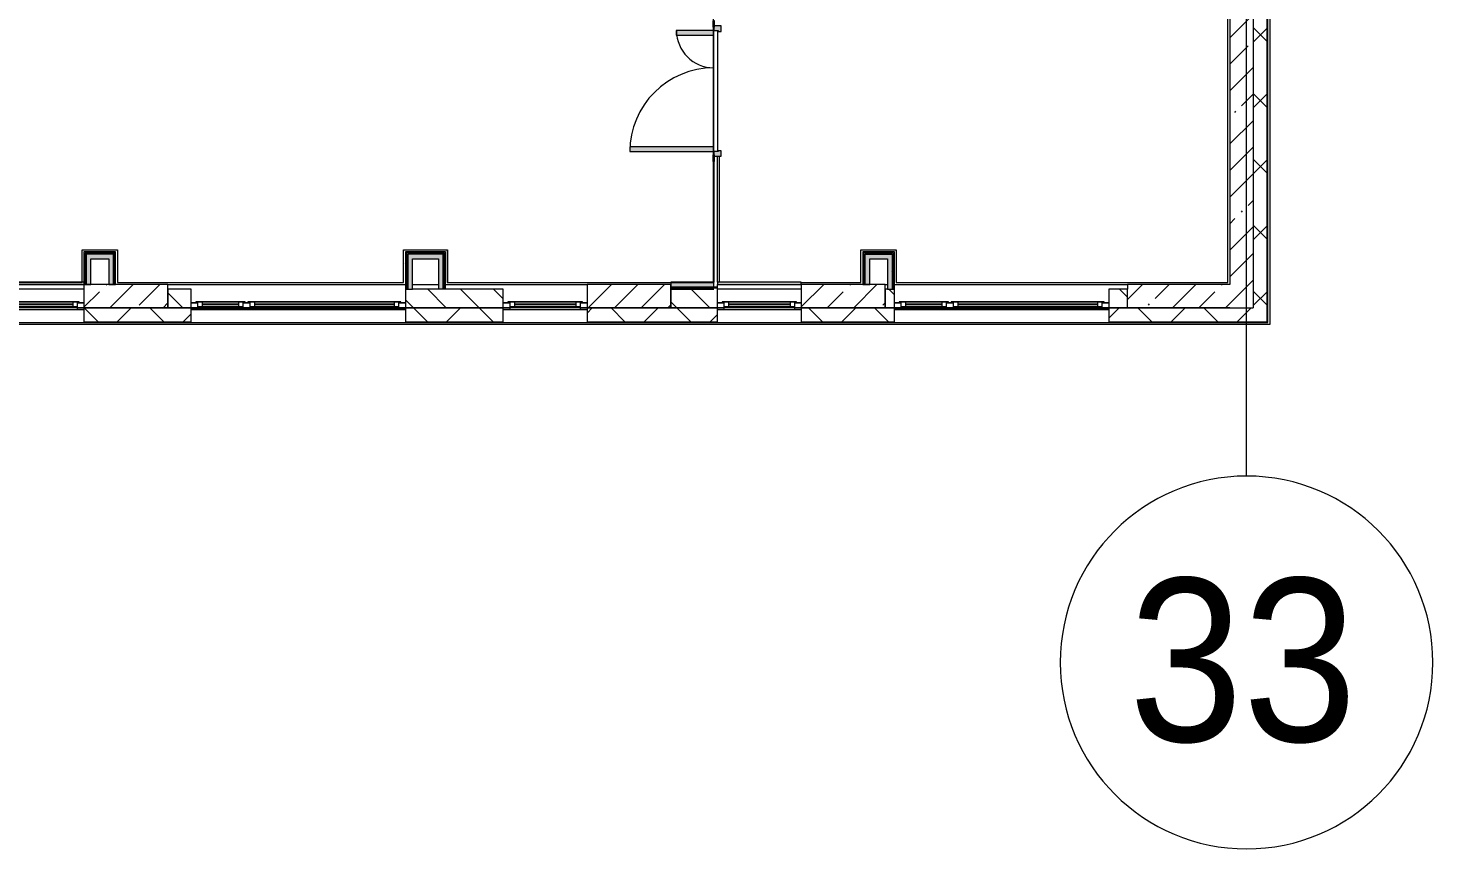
# Model space of a CAD drawing. Header units: millimetres. Extents: x -4029 to 232974, y -8553 to 104777.
# Drawn here: x 183016 to 198096, y -5906 to 2900 of the extents above; entities that cross this region are included whole.
import ezdxf

# ---------------------------------------------------------------- set-up
doc = ezdxf.new("R2010")
doc.units = ezdxf.units.MM
for name, color, linetype, lineweight in [('A-AREA-BNDY-1', 7, 'Continuous', 5), ('A-GLAZ-1', 7, 'Continuous', 5), ('A-WALL', 7, 'Continuous', 9), ('A-WALL-4', 7, 'Continuous', 5), ('I-WALL-6', 7, 'Continuous', 5), ('S-COLS-2', 7, 'Continuous', 5), ('Оси', 7, 'Continuous', 9), ('Оси-1', 7, 'Continuous', 20)]:
    doc.layers.add(name, color=color, linetype=linetype, lineweight=lineweight)
for name, color, linetype, lineweight, true_color in [('A-DOOR-3', 7, 'Continuous', 5, 0xaaaaaa), ('A-DOOR-4', 7, 'Continuous', 5, 0xe2e2e2), ('A-DOOR-FRAM-3', 7, 'Continuous', 5, 0xe2e2e2), ('A-DOOR-FRAM-4', 7, 'Continuous', 5, 0xaaaaaa), ('A-FLOR-2', 7, 'Continuous', 5, 0xaaaaaa), ('I-WALL-4', 7, 'Continuous', 5, 0xe7e7e7), ('I-WALL-5', 7, 'Continuous', 9, 0xe7e7e7)]:
    doc.layers.add(name, color=color, linetype=linetype, lineweight=lineweight, true_color=true_color)
doc.styles.add('Arial_1', font='arial.ttf', dxfattribs={"width": 0.9, "height": 1750})
pattern_1 = [(45, (71086.4, 0), (-353.5534, 353.5534), []), (135, (71086.4, 0), (-353.5534, -353.5534), [])]
pattern_2 = [(45, (71086.4, 0), (-285.1231, 285.1231), []), (45, (71371.53, 0), (-285.1231, 285.1231), [504.031, -100.806, 16.764, -84.042])]
pattern_3 = [(45, (71086.4, 0), (-530.33, 530.33), []), (135, (71086.4, 0), (-530.33, -530.33), [])]

# ---------------------------------------------------------------- blocks, each defined once
blk = doc.blocks.new('120_Окно_СКБ_2Ст_Фрамуга сверху - 120_Окно_СКБ_2Ст_2300х2500_h_ ДОО-19727959-1_2_1_птичка')
at = {"layer": 'A-GLAZ-1'}
for p, q in [((-1150, -127), (-1150, -57)), ((-1150, -57), (-1080, -57)), ((1150, -57), (-1150, -57)), ((-1080, -127), (-1150, -127)), ((-1150, -127), (-1100, -127)), ((-1080, -127), (-1100, -127)), ((-1100, -127), (-1100, -137)), ((-1100, -137), (540, -137)), ((540, -137), (-1100, -137)), ((-1080, -57), (-1080, -127)), ((-1080, -57), (1080, -57)), ((520, -87), (-1080, -87)), ((-1080, -87), (-1080, -127)), ((-1030, -137), (-1030, -87)), ((-1030, -107), (470, -107)), ((470, -117), (-1030, -117)), ((470, -137), (470, -87)), ((520, -127), (520, -57)), ((520, -57), (590, -57)), ((520, -127), (520, -87)), ((590, -127), (520, -127)), ((540, -127), (520, -127)), ((540, -127), (570, -127)), ((540, -127), (570, -127)), ((540, -137), (540, -127)), ((590, -127), (570, -127)), ((570, -127), (570, -137)), ((570, -137), (1100, -137)), ((1100, -137), (570, -137)), ((590, -57), (590, -127)), ((1080, -87), (590, -87)), ((590, -87), (590, -127)), ((640, -137), (640, -87)), ((640, -107), (1030, -107)), ((1030, -117), (640, -117)), ((1030, -137), (1030, -87)), ((1080, -127), (1080, -57)), ((1080, -57), (1150, -57)), ((1080, -127), (1080, -87)), ((1150, -127), (1080, -127)), ((1100, -127), (1080, -127)), ((1100, -127), (1150, -127)), ((1100, -137), (1100, -127)), ((1150, -57), (1150, -127))]:
    blk.add_line(p, q, dxfattribs=at)
blk = doc.blocks.new('120_Окно_СКБ_1Ст - 120_Окно_СКБ_1Ст 900х2500_h_ с форточкой-22876038-1_2_1_птичка')
at = {"layer": 'A-GLAZ-1'}
for p, q in [((-450, -127), (-450, -57)), ((-450, -57), (-380, -57)), ((450, -57), (-450, -57)), ((-380, -127), (-450, -127)), ((-450, -127), (-400, -127)), ((-380, -127), (-400, -127)), ((-400, -127), (-400, -137)), ((-400, -137), (400, -137)), ((400, -137), (-400, -137)), ((-380, -57), (-380, -127)), ((380, -87), (-380, -87)), ((-380, -87), (-380, -127)), ((-330, -137), (-330, -87)), ((-330, -107), (330, -107)), ((330, -117), (-330, -117)), ((330, -137), (330, -87)), ((380, -127), (380, -57)), ((380, -57), (450, -57)), ((380, -127), (380, -87)), ((450, -127), (380, -127)), ((400, -127), (380, -127)), ((400, -127), (450, -127)), ((400, -137), (400, -127)), ((450, -57), (450, -127))]:
    blk.add_line(p, q, dxfattribs=at)
blk = doc.blocks.new('110_Дверь_СКБ_2Ст - Д-5_п__в составе перегородки _не входит в спец__-32680960-1_2_1_птичка')
at = {"layer": 'A-DOOR-4'}
for points in [[(-638, 901), (-638, 0), (-588, 0), (-588, 901)], [(612, 40), (612, 0), (662, 0), (662, 401), (612, 401)]]:
    blk.add_hatch(color=256, dxfattribs=at).paths.add_polyline_path(points)
h = blk.add_hatch(color=256, dxfattribs=at)
h.paths.add_polyline_path([(-688, 0), (-688, -79), (-628, -79), (-628, -49), (-638, -49), (-638, 0)])
h.paths.add_polyline_path([(652, -49), (652, -79), (712, -79), (712, 0), (662, 0), (662, -49)])
at = {"layer": 'A-DOOR-FRAM-3'}
for points in [[(-743, 0), (-673, 0), (-673, 8), (-743, 3)], [(697, 0), (767, 0), (767, 8), (697, 8)], [(-743, -9), (-688, -9), (-688, -1), (-743, -1)], [(712, -9), (767, -9), (767, -1), (712, -1)]]:
    blk.add_hatch(color=256, dxfattribs=at).paths.add_polyline_path(points)
at = {"layer": 'A-DOOR-3'}
for p, q in [((-638, 901), (-638, 0)), ((-588, 901), (-638, 901)), ((-588, 0), (-588, 901)), ((662, 401), (612, 401)), ((612, 401), (612, 0)), ((662, 0), (662, 401)), ((-638, 0), (-588, 0)), ((612, 0), (662, 0))]:
    blk.add_line(p, q, dxfattribs=at)
for centre, radius, start, end in [((-638, 0), 900, 0, 90), ((662, 0), 400, 90, 180)]:
    blk.add_arc(centre, radius, start, end, dxfattribs=at)
at = {"layer": 'A-DOOR-FRAM-4'}
for p, q in [((-673, 8), (-743, 8)), ((-743, 8), (-743, 0)), ((-743, 0), (-673, 0)), ((-638, 0), (-688, 0)), ((-688, 0), (-688, -79)), ((-673, 0), (-688, 0)), ((-688, 0), (-688, -1)), ((-673, 0), (-673, 8)), ((-673, -1), (-673, 0)), ((-638, -49), (-638, 0)), ((662, 0), (662, -49)), ((712, 0), (662, 0)), ((767, 8), (697, 8)), ((697, 8), (697, 0)), ((712, 0), (697, 0)), ((697, 0), (697, -1)), ((697, 0), (767, 0)), ((712, -79), (712, 0)), ((712, -1), (712, 0)), ((767, 0), (767, 8)), ((-673, -1), (-743, -1)), ((-743, -1), (-743, -9)), ((-743, -9), (-673, -9)), ((-688, -79), (-628, -79)), ((-688, -1), (-673, -1)), ((-673, -9), (-673, -1)), ((-628, -49), (-638, -49)), ((-628, -79), (-628, -49)), ((662, -49), (652, -49)), ((652, -49), (652, -79)), ((652, -79), (712, -79)), ((697, -1), (712, -1)), ((767, -1), (697, -1)), ((697, -1), (697, -9)), ((697, -9), (767, -9)), ((767, -9), (767, -1))]:
    blk.add_line(p, q, dxfattribs=at)
blk = doc.blocks.new('Ось сетки - D8-29747960-1_2_1_птичка')
at = {"layer": 'Оси-1'}
for start, end in [(360, 180), (180, 360)]:
    blk.add_arc((0, 0), 4, start, end, dxfattribs=at)

msp = doc.modelspace()

# ---------------------------------------------------------------- hatches: boundary and pattern name
at = {"layer": 'A-WALL-4'}
h = msp.add_hatch(dxfattribs=at)
h.set_pattern_fill('FP_135', color=256, style=0, pattern_type=2)
h.set_pattern_definition(pattern_1)
h.paths.add_polyline_path([(196316.4063, -250), (196316.4063, 7700.0442), (196166.4063, 7700.0442), (196166.4063, -250), (196276.4063, -250)])
h.paths.add_polyline_path([(196314.7586, 8900.0442), (196316.4063, 8900.0442), (196316.4063, 10820.0001), (196166.4063, 10820.0001), (196166.4063, 8900.0442), (196276.4063, 8900.0442)])
h.paths.add_polyline_path([(196316.4063, 13120.0001), (196316.4063, 13670.0001), (196166.4063, 13670.0001), (196166.4063, 13120.0001), (196276.4063, 13120.0001)])
h.paths.add_polyline_path([(196316.4063, 15220.0001), (196316.4063, 21550), (196166.4063, 21550), (196166.4063, 15220.0001), (196276.4063, 15220.0001)])
h = msp.add_hatch(dxfattribs=at)
h.set_pattern_fill('FP_117', color=256, style=0, pattern_type=2)
h.set_pattern_definition([(135, (71086.4, 0), (-176.7767, -176.7767), [])])
h.paths.add_polyline_path([(194816.4063, -100), (194816.4063, 100), (194616.4063, 100), (194616.4063, -100)])
h.paths.add_polyline_path([(163016.4063, -100), (163816.4063, -100), (163816.4063, 100), (163016.4063, 100), (163016.4063, -68.3989)])
h.paths.add_polyline_path([(165866.4063, -100), (165866.4063, 100), (165616.4063, 100), (165616.4063, -100)])
h.paths.add_polyline_path([(168191.4063, -100), (169191.4063, -100), (169191.4063, 100), (168191.4063, 100)])
h.paths.add_polyline_path([(192216.4063, -100), (192316.4063, -100), (192316.4063, 100), (192216.4063, 100), (192216.4063, -10.9589)])
h.paths.add_polyline_path([(171916.4063, -100), (172816.4063, -100), (172816.4063, 100), (171916.4063, 100), (171916.4063, 82.1862)])
h.paths.add_polyline_path([(173966.4062, -100), (173966.4062, 100), (173716.4063, 100), (173716.4063, -100)])
h.paths.add_polyline_path([(176266.4062, -100), (177316.4063, -100), (177316.4063, 100), (176266.4062, 100), (176266.4062, -27.8846)])
h.paths.add_polyline_path([(180756.4062, -100), (180916.4062, -100), (180916.4062, 100), (180566.4063, 100), (180566.4063, -100), (180741.4062, -100)])
h.paths.add_polyline_path([(190416.4063, -100), (190416.4063, 100), (189916.4063, 100), (189916.4063, -100), (190232.0498, -100)])
h.paths.add_polyline_path([(181816.4062, -100), (182716.4062, -100), (182716.4062, 100), (181816.4062, 100), (181816.4062, -55.036)])
h.paths.add_polyline_path([(187610.155, -100), (188116.4063, -100), (188116.4063, 100), (187066.4063, 100), (187066.4063, -100)])
h.paths.add_polyline_path([(184516.4062, -100), (184766.4063, -100), (184766.4063, 100), (184516.4062, 100), (184516.4062, 42.0863)])
h = msp.add_hatch(dxfattribs=at)
h.set_pattern_fill('FP_135', color=256, style=0, pattern_type=2)
h.set_pattern_definition(pattern_1)
h.paths.add_polyline_path([(160296.4063, -250), (162116.4063, -250), (162116.4063, -100), (160296.4063, -100)])
h.paths.add_polyline_path([(191805.1867, -250), (192316.4063, -250), (192316.4063, -100), (191316.4063, -100), (191316.4063, -250)])
h.paths.add_polyline_path([(194616.4063, -250), (196166.4063, -250), (196166.4063, -100), (194616.4063, -100), (194616.4063, -210)])
h.paths.add_polyline_path([(181816.4062, -250), (182716.4062, -250), (182716.4062, -100), (181816.4062, -100), (181816.4062, -210)])
h.paths.add_polyline_path([(179116.4062, -250), (179116.4062, -100), (178216.4063, -100), (178216.4063, -250), (178436.4063, -250)])
h.paths.add_polyline_path([(180916.4062, -250), (180916.4062, -100), (180566.4063, -100), (180566.4063, -250), (180793.2284, -250)])
h.paths.add_polyline_path([(187610.155, -250), (188116.4063, -250), (188116.4063, -100), (187066.4063, -100), (187066.4063, -250)])
h.paths.add_polyline_path([(183616.4062, -250), (184766.4063, -250), (184766.4063, -100), (183616.4062, -100), (183616.4062, -210)])
h.paths.add_polyline_path([(189707.6708, -250), (190416.4063, -250), (190416.4063, -100), (189016.4063, -100), (189016.4063, -250)])
h.paths.add_polyline_path([(165866.4063, -250), (165866.4063, -100), (164716.4063, -100), (164716.4063, -250)])
h.paths.add_polyline_path([(170830.028, -250), (171016.4063, -250), (171016.4063, -100), (170116.4063, -100), (170116.4063, -250)])
h.paths.add_polyline_path([(173966.4062, -250), (173966.4062, -100), (171916.4063, -100), (171916.4063, -250), (172927.5438, -250)])
h.paths.add_polyline_path([(168166.4063, -250), (169216.4063, -250), (169216.4063, -100), (168166.4063, -100), (168166.4063, -210)])
h.paths.add_polyline_path([(176266.4062, -250), (177316.4063, -250), (177316.4063, -100), (176266.4062, -100), (176266.4062, -210)])
h.paths.add_polyline_path([(163016.4063, -250), (163816.4063, -250), (163816.4063, -100), (163016.4063, -100), (163016.4063, -210)])
at = {"layer": 'I-WALL-4'}
for points in [[(183691.4062, 150), (183691.4062, 475), (183641.4062, 475), (183641.4062, 150)], [(183691.4062, 425), (183931.4062, 425), (183931.4062, 475), (183691.4062, 475)], [(187091.4063, 100), (187141.4063, 100), (187141.4063, 475), (187091.4063, 475), (187091.4063, 134.7122)], [(187471.4063, 425), (187471.4063, 475), (187141.4063, 475), (187141.4063, 425), (187421.4063, 425)], [(183881.4062, 150), (183931.4062, 150), (183931.4062, 425), (183881.4062, 425), (183881.4062, 175)], [(187471.4063, 100), (187471.4063, 425), (187421.4063, 425), (187421.4063, 100)]]:
    msp.add_hatch(color=256, dxfattribs=at).paths.add_polyline_path(points)
at = {"layer": 'I-WALL-5'}
for points in [[(192001.4063, 425), (192241.4063, 425), (192241.4063, 475), (192001.4063, 475)], [(192241.4063, 100), (192291.4063, 100), (192291.4063, 475), (192241.4063, 475), (192241.4063, 129.2614)], [(192001.4063, 150), (192051.4063, 150), (192051.4063, 425), (192001.4063, 425), (192001.4063, 248.1309)], [(181816.4062, 125), (182716.4062, 127.0408), (182716.4062, 150), (183616.4062, 150), (183616.4062, 175), (180836.4062, 170), (180836.4062, 125), (180916.4062, 125), (180916.4062, 150), (181816.4062, 150)]]:
    msp.add_hatch(color=256, dxfattribs=at).paths.add_polyline_path(points)
h = msp.add_hatch(color=256, dxfattribs=at)
h.paths.add_polyline_path([(190376.4063, 125), (190376.4063, 175), (189916.4063, 170), (189916.4063, 125), (190232.0498, 125)])
h.paths.add_polyline_path([(191316.4063, 150), (191316.4063, 175), (190416.4063, 170), (190416.4063, 150), (190756.4288, 150)])
at = {"layer": 'I-WALL-6'}
h = msp.add_hatch(dxfattribs=at)
h.set_pattern_fill('FP_116', color=256, style=0, pattern_type=2)
h.set_pattern_definition(pattern_2)
h.paths.add_polyline_path([(196000.2185, -100), (196166.4063, -100), (196166.4063, 7700.0442), (195916.4063, 7700.0442), (195916.4063, -100)])
h = msp.add_hatch(dxfattribs=at)
h.set_pattern_fill('FP_213', color=256, style=0, pattern_type=2)
h.set_pattern_definition(pattern_3)
h.paths.add_polyline_path([(183931.4062, 150), (183943.9062, 150), (183941.6335, 475), (183931.4062, 475), (183931.4062, 175)])
h = msp.add_hatch(dxfattribs=at)
h.set_pattern_fill('FP_213', color=256, style=0, pattern_type=2)
h.set_pattern_definition(pattern_3)
h.paths.add_polyline_path([(183956.4062, 150), (183956.4062, 487.5), (183943.9062, 487.5), (183943.9062, 150)])
h = msp.add_hatch(dxfattribs=at)
h.set_pattern_fill('FP_213', color=256, style=0, pattern_type=2)
h.set_pattern_definition(pattern_3)
h.paths.add_polyline_path([(187078.9063, 100), (187078.9063, 500), (187066.4063, 500), (187066.4063, 100)])
h = msp.add_hatch(dxfattribs=at)
h.set_pattern_fill('FP_213', color=256, style=0, pattern_type=2)
h.set_pattern_definition(pattern_3)
h.paths.add_polyline_path([(187091.4063, 487.5), (187496.4063, 487.5), (187496.4063, 500), (187078.9063, 500), (187078.9063, 487.5)])
h = msp.add_hatch(dxfattribs=at)
h.set_pattern_fill('FP_213', color=256, style=0, pattern_type=2)
h.set_pattern_definition(pattern_3)
h.paths.add_polyline_path([(187091.4063, 100), (187091.4063, 487.5), (187078.9063, 487.5), (187078.9063, 100)])
h = msp.add_hatch(dxfattribs=at)
h.set_pattern_fill('FP_213', color=256, style=0, pattern_type=2)
h.set_pattern_definition(pattern_3)
h.paths.add_polyline_path([(187483.9063, 475), (187483.9063, 487.5), (187091.4063, 487.5), (187091.4063, 475), (187471.4063, 475)])
h = msp.add_hatch(dxfattribs=at)
h.set_pattern_fill('FP_213', color=256, style=0, pattern_type=2)
h.set_pattern_definition(pattern_3)
h.paths.add_polyline_path([(187471.4063, 100), (187483.9063, 100), (187483.9063, 475), (187471.4063, 475), (187471.4063, 148.3813)])
h = msp.add_hatch(dxfattribs=at)
h.set_pattern_fill('FP_213', color=256, style=0, pattern_type=2)
h.set_pattern_definition(pattern_3)
h.paths.add_polyline_path([(187483.9063, 100), (187496.4063, 100), (187496.4063, 487.5), (187483.9063, 487.5), (187483.9063, 148.8309)])
h = msp.add_hatch(dxfattribs=at)
h.set_pattern_fill('FP_213', color=256, style=0, pattern_type=2)
h.set_pattern_definition(pattern_3)
h.paths.add_polyline_path([(192291.4063, 100), (192303.9063, 100), (192303.9063, 487.5), (192291.4063, 487.5), (192291.4063, 128.6932)])
h = msp.add_hatch(dxfattribs=at)
h.set_pattern_fill('FP_213', color=256, style=0, pattern_type=2)
h.set_pattern_definition(pattern_3)
h.paths.add_polyline_path([(192316.4063, 100), (192316.4063, 500), (192303.9063, 500), (192303.9063, 100)])
h = msp.add_hatch(dxfattribs=at)
h.set_pattern_fill('FP_213', color=256, style=0, pattern_type=2)
h.set_pattern_definition(pattern_3)
h.paths.add_polyline_path([(190376.4063, 112.5), (190416.4063, 112.5), (190416.4063, 125), (189916.4063, 125), (189916.4063, 112.5), (190373.9063, 112.5)])
h = msp.add_hatch(dxfattribs=at)
h.set_pattern_fill('FP_213', color=256, style=0, pattern_type=2)
h.set_pattern_definition(pattern_3)
h.paths.add_polyline_path([(190376.4063, 100), (190416.4063, 100), (190416.4063, 112.5), (189916.4063, 112.5), (189916.4063, 100), (190232.0498, 100)])
h = msp.add_hatch(dxfattribs=at)
h.set_pattern_fill('FP_116', color=256, style=0, pattern_type=2)
h.set_pattern_definition(pattern_2)
h.paths.add_polyline_path([(195916.4063, -100), (195916.4063, 150), (194816.4063, 150), (194816.4063, -100), (195908.1282, -100)])
at = {"layer": 'S-COLS-2'}
h = msp.add_hatch(dxfattribs=at)
h.set_pattern_fill('FP_116', color=256, style=0, pattern_type=2)
h.set_pattern_definition(pattern_2)
h.paths.add_polyline_path([(184516.4062, -100), (184516.4062, 150), (183616.4062, 150), (183616.4062, -100), (184463.8812, -100)])
h = msp.add_hatch(dxfattribs=at)
h.set_pattern_fill('FP_116', color=256, style=0, pattern_type=2)
h.set_pattern_definition(pattern_2)
h.paths.add_polyline_path([(189707.6708, -100), (189916.4063, -100), (189916.4063, 150), (189016.4063, 150), (189016.4063, -100)])
h = msp.add_hatch(dxfattribs=at)
h.set_pattern_fill('FP_116', color=256, style=0, pattern_type=2)
h.set_pattern_definition(pattern_2)
h.paths.add_polyline_path([(191805.1867, -100), (192216.4063, -100), (192216.4063, 150), (191316.4063, 150), (191316.4063, -100)])

# ---------------------------------------------------------------- linework, layer by layer
at = {"layer": 'A-AREA-BNDY-1', "flags": 128}
msp.add_lwpolyline([(180857.4062, 6599), (180857.4062, 171), (183595.4062, 171), (183595.4062, 521), (183977.4062, 521), (183977.4062, 171), (187045.4063, 171), (187045.4063, 521), (187517.4063, 521), (187517.4063, 171), (190375.4063, 171), (190375.4063, 5159), (182995.4062, 5159), (182995.4062, 6599)], close=True, dxfattribs=at)
at = {"layer": 'A-FLOR-2'}
for p, q in [((195896.4063, 170), (195896.4063, 7721.0442)), ((190436.4063, 1525), (190436.4063, 175)), ((183596.4062, 174.4444), (183596.4062, 520)), ((183596.4062, 520), (183976.4062, 520)), ((183976.4062, 520), (183976.4062, 170)), ((187046.4063, 170), (187046.4063, 520)), ((187046.4063, 520), (187516.4063, 520)), ((187516.4063, 520), (187516.4063, 170)), ((191956.4063, 170), (191956.4063, 520)), ((191956.4063, 520), (192336.4063, 520)), ((192336.4063, 520), (192336.4063, 170)), ((183976.4062, 170), (187046.4063, 170)), ((187516.4063, 170), (189916.4063, 170)), ((191316.4063, 170), (191956.4063, 170)), ((192336.4063, 170), (195896.4063, 170))]:
    msp.add_line(p, q, dxfattribs=at)
at = {"layer": 'A-WALL'}
for p, q in [((196316.4063, -250), (196316.4063, 7700.0442)), ((196319.4063, -253), (196319.4063, 7700.0442)), ((183628.9062, 487.5), (183628.9062, 150)), ((183943.9062, 487.5), (183628.9062, 487.5)), ((183641.4062, 475), (183641.4062, 150)), ((183931.4062, 475), (183641.4062, 475)), ((183931.4062, 150), (183931.4062, 475)), ((183943.9062, 150), (183943.9062, 487.5)), ((187078.9063, 487.5), (187078.9063, 100)), ((187483.9063, 487.5), (187078.9063, 487.5)), ((187091.4063, 475), (187091.4063, 100)), ((187471.4063, 475), (187091.4063, 475)), ((187471.4063, 100), (187471.4063, 475)), ((187483.9063, 100), (187483.9063, 487.5)), ((191988.9063, 487.5), (192303.9063, 487.5)), ((191988.9063, 150), (191988.9063, 487.5)), ((192001.4063, 475), (192291.4063, 475)), ((192001.4063, 150), (192001.4063, 475)), ((192291.4063, 475), (192291.4063, 100)), ((192303.9063, 487.5), (192303.9063, 100)), ((190376.4063, 125), (190376.4063, 175)), ((190416.4063, 175), (190416.4063, 150)), ((189916.4063, 125), (190416.4063, 125)), ((189916.4063, 112.5), (190416.4063, 112.5)), ((189916.4063, 100), (189916.4063, 100)), ((189916.4063, 100), (190376.4063, 100)), ((194816.4063, -100), (194816.4063, 100)), ((184516.4062, -100), (184766.4063, -100)), ((184766.4063, -100), (184516.4062, -100)), ((187066.4063, -100), (188116.4063, -100)), ((188116.4063, -100), (187066.4063, -100)), ((189916.4063, -100), (190416.4063, -100)), ((190416.4063, -100), (189916.4063, -100)), ((192216.4063, -100), (192316.4063, -100)), ((192316.4063, -100), (192216.4063, -100)), ((194816.4063, -100), (194616.4063, -100)), ((194616.4063, -100), (195916.4063, -100)), ((183616.4062, -250), (184766.4063, -250)), ((183616.4062, -253), (184766.4063, -253)), ((187066.4063, -250), (188116.4063, -250)), ((187066.4063, -253), (188116.4063, -253)), ((189016.4063, -250), (190416.4063, -250)), ((189016.4063, -253), (190416.4063, -253)), ((191316.4063, -250), (192316.4063, -250)), ((191316.4063, -253), (192316.4063, -253)), ((194616.4063, -250), (196316.4063, -250)), ((194616.4063, -253), (196319.4063, -253))]:
    msp.add_line(p, q, dxfattribs=at)
at = {"layer": 'A-WALL-4'}
for p, q in [((196346.4063, 11722.0002), (196346.4063, -280)), ((196324.4063, -258), (196324.4063, 10820.0001)), ((196166.4063, 8900.0442), (196166.4063, -100)), ((184766.4063, 100), (184516.4062, 100)), ((184516.4062, 100), (184516.4062, -100)), ((184766.4063, -258), (184766.4063, 100)), ((187066.4063, 100), (187066.4063, -258)), ((188116.4063, 100), (187141.4063, 100)), ((188116.4063, -258), (188116.4063, 100)), ((189916.4063, 100), (189916.4063, -100)), ((190416.4063, -258), (190416.4063, 100)), ((192241.4063, 100), (192216.4063, 100)), ((192216.4063, 100), (192216.4063, -100)), ((192316.4063, -258), (192316.4063, 100)), ((194816.4063, 100), (194616.4063, 100)), ((194616.4063, 100), (194616.4063, -258)), ((184516.4062, -100), (182716.4062, -100)), ((183616.4062, -100), (183616.4062, -258)), ((184766.4063, -100), (187066.4063, -100)), ((189916.4063, -100), (188116.4063, -100)), ((189016.4063, -100), (189016.4063, -258)), ((192216.4063, -100), (190416.4063, -100)), ((191316.4063, -100), (191316.4063, -258)), ((192316.4063, -100), (194616.4063, -100)), ((195916.4063, -100), (194816.4063, -100)), ((180566.4063, -258), (183616.4062, -258)), ((196346.4063, -280), (180566.4063, -280)), ((183616.4062, -258), (196324.4063, -258))]:
    msp.add_line(p, q, dxfattribs=at)
at = {"layer": 'I-WALL-6'}
for p, q in [((195916.4063, 8900.0442), (195916.4063, 150)), ((190376.4063, 1575), (190376.4063, 2875)), ((190416.4063, 2875), (190416.4063, 1575)), ((190416.4063, 175), (190416.4063, 1525)), ((190376.4063, 1470), (190376.4063, 175)), ((183616.4062, 500), (183616.4062, 150)), ((183956.4062, 500), (183616.4062, 500)), ((183956.4062, 150), (183956.4062, 500)), ((187066.4063, 500), (187066.4063, 100)), ((187496.4063, 500), (187066.4063, 500)), ((187496.4063, 100), (187496.4063, 500)), ((192316.4063, 500), (191976.4063, 500)), ((191976.4063, 500), (191976.4063, 150)), ((192316.4063, 100), (192316.4063, 500)), ((183691.4062, 150), (183691.4062, 425)), ((183691.4062, 425), (183881.4062, 425)), ((183881.4062, 425), (183881.4062, 150)), ((187141.4063, 100), (187141.4063, 425)), ((187141.4063, 425), (187421.4063, 425)), ((187421.4063, 425), (187421.4063, 100)), ((192051.4063, 425), (192241.4063, 425)), ((192051.4063, 150), (192051.4063, 425)), ((192241.4063, 425), (192241.4063, 100)), ((183616.4062, 175), (180836.4062, 175)), ((190376.4063, 175), (189916.4063, 175)), ((189916.4063, 175), (189916.4063, 100)), ((191316.4063, 175), (190416.4063, 175)), ((191316.4063, 150), (191316.4063, 175)), ((182716.4062, 150), (183616.4062, 150)), ((183616.4062, 100), (182716.4062, 100)), ((183616.4062, 150), (183691.4062, 150)), ((183881.4062, 150), (183956.4062, 150)), ((184516.4062, 150), (187066.4063, 150)), ((187066.4063, 100), (187141.4063, 100)), ((187141.4063, 150), (187421.4063, 150)), ((187496.4063, 150), (189016.4063, 150)), ((190416.4063, 100), (190416.4063, 150)), ((190416.4063, 150), (191316.4063, 150)), ((191316.4063, 100), (190416.4063, 100)), ((191976.4063, 150), (192051.4063, 150)), ((192216.4063, 150), (192241.4063, 150)), ((192241.4063, 100), (192316.4063, 100)), ((192316.4063, 150), (194816.4063, 150)), ((195916.4063, 150), (194816.4063, 150)), ((194816.4063, 150), (194816.4063, 100)), ((183616.4062, -100), (182716.4062, -100)), ((187066.4063, -100), (184766.4063, -100)), ((189016.4063, -100), (188116.4063, -100)), ((191316.4063, -100), (190416.4063, -100)), ((194616.4063, -100), (192316.4063, -100)), ((195916.4063, -100), (196166.4063, -100))]:
    msp.add_line(p, q, dxfattribs=at)
at = {"layer": 'S-COLS-2'}
for p, q in [((184516.4062, 150), (183616.4062, 150)), ((183616.4062, 150), (183616.4062, -100)), ((184516.4062, 100), (184516.4062, 150)), ((184516.4062, -100), (184516.4062, 100)), ((189916.4063, 150), (189016.4063, 150)), ((189016.4063, 150), (189016.4063, -100)), ((189916.4063, 100), (189916.4063, 150)), ((189916.4063, -100), (189916.4063, 100)), ((192216.4063, 150), (191316.4063, 150)), ((191316.4063, 150), (191316.4063, -100)), ((192216.4063, 100), (192216.4063, 150)), ((192216.4063, -100), (192216.4063, 100)), ((183616.4062, -100), (184516.4062, -100)), ((189016.4063, -100), (189916.4063, -100)), ((191316.4063, -100), (192216.4063, -100))]:
    msp.add_line(p, q, dxfattribs=at)
at = {"layer": 'Оси'}
msp.add_line((196096.4062, -1906.2586), (196096.4062, 9979.0193), dxfattribs=at)

# ---------------------------------------------------------------- block references
at = {"layer": 'A-DOOR-3', "rotation": 90}
msp.add_blockref('110_Дверь_СКБ_2Ст - Д-5_п__в составе перегородки _не входит в спец__-32680960-1_2_1_птичка', (190375.9063, 2212.5), dxfattribs=at)
at = {"layer": 'A-GLAZ-1', "rotation": 180}
for name, p in [('120_Окно_СКБ_1Ст - 120_Окно_СКБ_1Ст 900х2500_h_ с форточкой-22876038-1_2_1_птичка', (183166.4062, -175)), ('120_Окно_СКБ_2Ст_Фрамуга сверху - 120_Окно_СКБ_2Ст_2300х2500_h_ ДОО-19727959-1_2_1_птичка', (185916.4063, -175)), ('120_Окно_СКБ_1Ст - 120_Окно_СКБ_1Ст 900х2500_h_ с форточкой-22876038-1_2_1_птичка', (188566.4063, -175)), ('120_Окно_СКБ_1Ст - 120_Окно_СКБ_1Ст 900х2500_h_ с форточкой-22876038-1_2_1_птичка', (190866.4063, -175)), ('120_Окно_СКБ_2Ст_Фрамуга сверху - 120_Окно_СКБ_2Ст_2300х2500_h_ ДОО-19727959-1_2_1_птичка', (193466.4063, -175))]:
    msp.add_blockref(name, p, dxfattribs=at)
at = {"layer": 'Оси-1', "xscale": 499.9999999999995, "yscale": 499.9999999999995, "zscale": 499.9999999999995}
msp.add_blockref('Ось сетки - D8-29747960-1_2_1_птичка', (196096.4062, -3906.2586), dxfattribs=at)

# ---------------------------------------------------------------- texts
at = {"layer": 'Оси', "insert": (194833.3263, -3003.0255), "char_height": 1750, "width": 3030.37875, "attachment_point": 1, "style": 'Arial_1'}
msp.add_mtext('33', dxfattribs=at)

doc.saveas('drawing.dxf')
